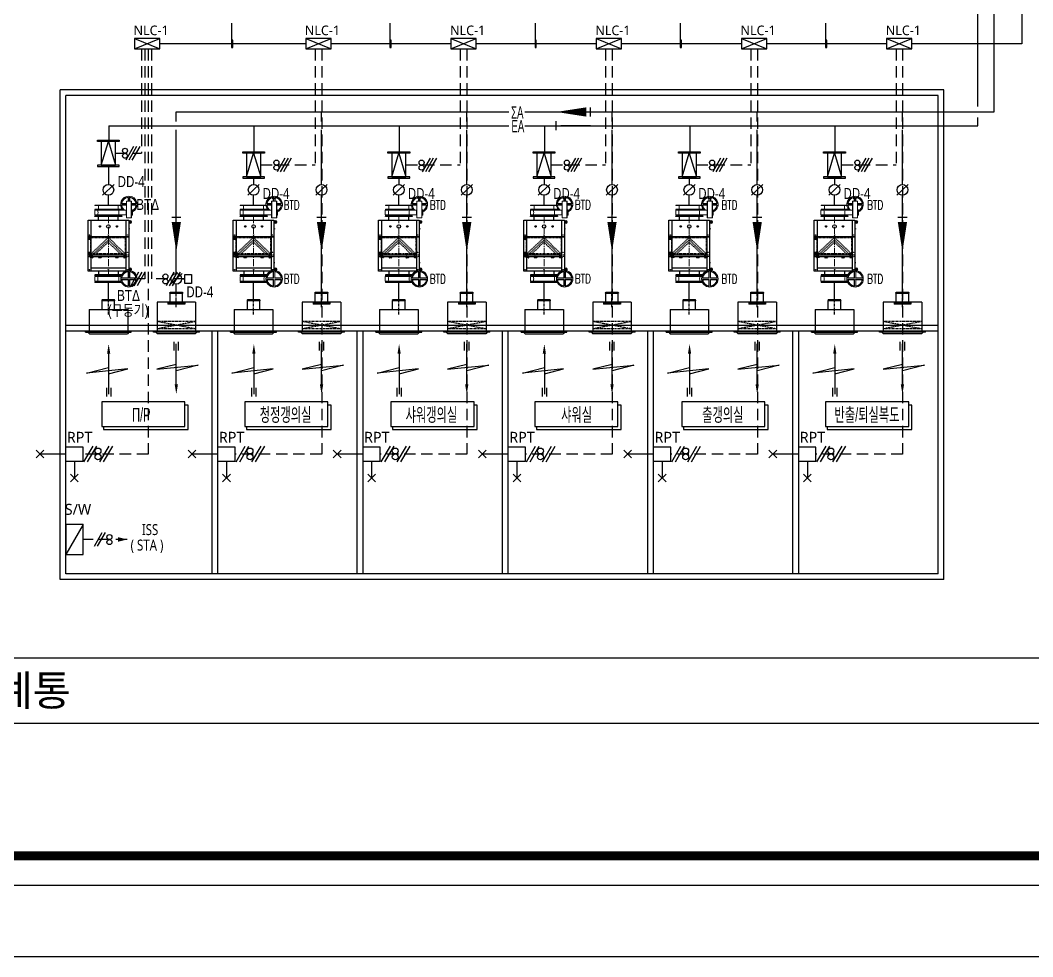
# Model space of a CAD drawing. Header units: millimetres. Extents: x -86 to 11742, y 5229 to 11464.
# Drawn here: x 7943.9 to 8165.4, y 5229.3 to 5434.3 of the extents above; entities that cross this region are included whole.
import ezdxf
from ezdxf.enums import TextEntityAlignment as Align

# ---------------------------------------------------------------- set-up
doc = ezdxf.new("R2010")
doc.units = ezdxf.units.MM
doc.header["$LTSCALE"] = 5
for name, pattern in [('CENTER', [2, 1.25, -0.25, 0.25, -0.25]), ('CENTER2', [28.575, 19.05, -3.175, 3.175, -3.175]), ('CENTERX2', [4, 2.5, -0.5, 0.5, -0.5]), ('DASHED', [0.75, 0.5, -0.25]), ('HIDDEN', [0.375, 0.25, -0.125]), ('HIDDEN2', [4.7625, 3.175, -1.5875])]:
    doc.linetypes.add(name, pattern=pattern)
doc.layers.get('0').update_dxf_attribs({"linetype": 'CONTINUOUS'})
for name, color, linetype, lineweight in [('0.3실선', 2, 'CONTINUOUS', 30), ('점선', 2, 'HIDDEN2', 50), ('중심선', 1, 'CENTER2', 13)]:
    doc.layers.add(name, color=color, linetype=linetype, lineweight=lineweight)
for name, color, linetype in [('AUTO', 7, 'CONTINUOUS'), ('EQ', 15, 'CONTINUOUS'), ('FORM', 7, 'CONTINUOUS'), ('NARA', 8, 'CONTINUOUS'), ('PANEL', 4, 'CONTINUOUS')]:
    doc.layers.add(name, color=color, linetype=linetype)
doc.styles.add('GHS', font='ROMANS.shx', dxfattribs={"bigfont": 'GHS.shx'})
doc.styles.add('QQ', font='MALGUN.TTF.TTF')
doc.styles.get("Standard").update_dxf_attribs({"font": 'SYMBOL'})

# ---------------------------------------------------------------- blocks, each defined once
blk = doc.blocks.new('form')
at = {"layer": 'AUTO'}
blk.add_line((816.92, -15.6), (-24.08, -15.6), dxfattribs=at)
at = {"layer": 'FORM', "color": 3}
blk.add_lwpolyline([(0, 562.79), (792.83, 562.79), (792.83, 0), (0, 0)], close=True, dxfattribs=at)
at = {"layer": 'FORM', "color": 2, "const_width": 1.94}
blk.add_lwpolyline([(12.48, 6.47), (12.48, 555.28), (781.78, 555.28), (781.78, 6.47)], close=True, dxfattribs=at)
blk = doc.blocks.new('ECB')
at = {"color": 2}
for p, q in [((-82, 424), (-82, 430)), ((84, 430), (-82, 430)), ((-82, 298), (-82, 417)), ((84, 424), (84, 430)), ((84, 298), (84, 417))]:
    blk.add_line(p, q, dxfattribs=at)
at = {"color": 1}
for p, q in [((84, 424), (-82, 424)), ((84, 417), (-82, 417))]:
    blk.add_line(p, q, dxfattribs=at)
at = {"color": 1, "linetype": 'CENTER'}
blk.add_line((1, 232), (1, 448), dxfattribs=at)
at = {"color": 2, "lineweight": 0}
blk.add_line((-95, 298), (97, 298), dxfattribs=at)
at = {"color": 2, "linetype": 'CENTERX2', "lineweight": 0}
for p, q in [((-89, 292), (-89, 304)), ((90, 292), (90, 304))]:
    blk.add_line(p, q, dxfattribs=at)
at = {"color": 2}
for centre, start, end in [((-82, 420), 90, 270), ((84, 420), 270, 90)]:
    blk.add_arc(centre, 3.32, start, end, dxfattribs=at)
at = {"layer": 'EQ', "color": 2, "linetype": 'Continuous'}
for p, q in [((-255, 298), (257, 298)), ((-255, 298), (-255, 10)), ((257, 298), (257, 10)), ((-305, 10), (305, 10)), ((-305, 0), (-305, 10)), ((-305, 0), (305, 0)), ((-287, -5), (-287, 15)), ((-272, 0), (-251, -24)), ((274, 0), (253, -24)), ((289, -5), (289, 15)), ((305, 0), (305, 10)), ((-251, -24), (253, -24))]:
    blk.add_line(p, q, dxfattribs=at)
blk = doc.blocks.new('BFV2')
at = {"color": 1, "linetype": 'Continuous', "lineweight": 15}
for p, q in [((-325, 374), (-325, 379)), ((-325, 379), (-262, 379)), ((-262, 374), (-325, 374)), ((34, 406), (-262, 406)), ((-262, 406), (-262, 322)), ((-259, 409), (31, 409)), ((-216, 483), (-221, 483)), ((-221, 409), (-221, 483)), ((-216, 483), (-216, 409)), ((-196, 483), (-191, 483)), ((-196, 409), (-196, 483)), ((-191, 483), (-191, 409)), ((-107, 425), (-17, 425)), ((-107, 425), (-107, 412)), ((-107, 412), (-17, 412)), ((-17, 425), (-17, 412)), ((34, 406), (34, 322)), ((-325, 354), (-325, 349)), ((-325, 354), (-262, 354)), ((-262, 349), (-325, 349)), ((-262, 322), (34, 322)), ((31, 319), (-259, 319)), ((-221, 245), (-221, 319)), ((-216, 245), (-221, 245)), ((-216, 319), (-216, 245)), ((-196, 245), (-196, 319)), ((-196, 245), (-191, 245)), ((-191, 319), (-191, 245)), ((-102, 316), (-102, 188)), ((-22, 316), (-102, 316)), ((-102, 188), (-102, -188)), ((-22, 188), (-22, 316)), ((-22, 188), (-22, -188)), ((-102, -188), (-102, -240)), ((-102, -240), (-22, -240)), ((-22, -240), (-22, -188))]:
    blk.add_line(p, q, dxfattribs=at)
at = {"color": 2, "linetype": 'Continuous', "lineweight": 15}
for p, q in [((-184, 238), (-194, 238)), ((-194, 238), (-194, -238)), ((-184, 238), (-184, -238)), ((-114, 238), (-124, 238)), ((-124, 238), (-124, -238)), ((-114, 238), (-114, -238)), ((0, 238), (-10, 238)), ((-10, 0), (-10, 238)), ((0, 0), (0, 238)), ((-124, 176), (-184, 176)), ((-102, 175), (-114, 175)), ((-10, 175), (-22, 175)), ((-10, -238), (-10, 0)), ((0, -238), (0, 0)), ((-184, -176), (-124, -176)), ((-114, -175), (-102, -175)), ((-22, -175), (-10, -175)), ((-194, -238), (-184, -238)), ((-124, -238), (-114, -238)), ((-10, -238), (0, -238))]:
    blk.add_line(p, q, dxfattribs=at)
at = {"color": 1, "linetype": 'Continuous', "lineweight": 15, "flags": 128}
for points in [[(-335, 386), (-334, 385), (-333, 385), (-332, 385), (-332, 385), (-331, 385), (-331, 385), (-330, 385), (-330, 385)], [(-228, 493), (-227, 492), (-227, 491), (-227, 490), (-227, 490), (-227, 489), (-227, 489), (-227, 488), (-227, 488)], [(-184, 493), (-185, 492), (-185, 491), (-185, 490), (-185, 490), (-185, 489), (-185, 489), (-185, 488), (-185, 488)], [(-335, 342), (-334, 343), (-333, 343), (-332, 343), (-332, 343), (-331, 343), (-331, 343), (-330, 343), (-330, 343)], [(-228, 235), (-227, 236), (-227, 237), (-227, 238), (-227, 238), (-227, 239), (-227, 239), (-227, 240), (-227, 240)], [(-184, 235), (-185, 236), (-185, 237), (-185, 238), (-185, 238), (-185, 239), (-185, 239), (-185, 240), (-185, 240)]]:
    blk.add_lwpolyline(points, dxfattribs=at)
at = {"color": 1, "linetype": 'Continuous', "lineweight": 15}
for centre, radius, start, end in [((-206, 364), 146, 24.6963, 180), ((-206, 364), 146, 180, 315.4247), ((-206, 364), 131, 99.514, 170.486), ((-325, 384), 10, 170.486, 270), ((-206, 364), 126, 99.514, 170.486), ((-325, 384), 5, 170.486, 270), ((-259, 406), 3, 90, 180), ((-226, 483), 10, 0, 99.514), ((-226, 483), 5, 0, 99.514), ((-186, 483), 10, 80.486, 180), ((-186, 483), 5, 80.486, 180), ((-206, 364), 126, 28.9553, 80.486), ((-206, 364), 131, 27.7522, 80.486), ((-110, 412), 3, 270, 0), ((-14, 412), 3, 180, 270), ((31, 406), 3, 0, 90), ((-325, 344), 10, 90, 189.514), ((-206, 364), 131, 189.514, 260.486), ((-325, 344), 5, 90, 189.514), ((-206, 364), 126, 189.514, 260.486), ((-259, 322), 3, 180, 270), ((-226, 245), 10, 260.486, 0), ((-226, 245), 5, 260.486, 0), ((-186, 245), 10, 180, 279.514), ((-186, 245), 5, 180, 279.514), ((-206, 364), 126, 279.514, 325.6287), ((-206, 364), 131, 279.514, 322.5508), ((-105, 316), 3, 0, 90), ((-62, 372), 189, 257.7853, 282.2147), ((-19, 316), 3, 90, 180), ((31, 322), 3, 270, 0), ((-62, -372), 189, 77.7861, 102.2139)]:
    blk.add_arc(centre, radius, start, end, dxfattribs=at)
blk = doc.blocks.new('BL4-SFU')
h = blk.add_hatch()
h.set_pattern_fill('ANSI31', color=4, angle=90, style=0)
h.set_pattern_definition([(135, (4311.3223, 8516.6718), (-1.68379844, -1.68379844), [])])
h.paths.add_polyline_path([(-495, -110), (-495, -113), (-482, -113), (-482, -110)])
h = blk.add_hatch()
h.set_pattern_fill('ANSI31', color=4, angle=90, style=0)
h.set_pattern_definition([(45, (-4843.8224, 8516.6718), (1.68379844, -1.68379844), [])])
h.paths.add_polyline_path([(-51, -110), (-51, -113), (-38, -113), (-38, -110)])
at = {"color": 1, "linetype": 'Continuous', "lineweight": 15}
for p, q in [((-640, 456), (-639, 456)), ((-640, 424), (-639, 424)), ((-639, 456), (-638, 456)), ((-639, 424), (-638, 424)), ((-638, 456), (-637, 456)), ((-638, 456), (-638, 456)), ((-638, 424), (-637, 424)), ((-638, 424), (-638, 424)), ((-637, 456), (-636, 456)), ((-637, 456), (-637, 456)), ((-637, 425), (-636, 425)), ((-637, 424), (-637, 425)), ((-636, 456), (-636, 456)), ((-636, 456), (-636, 456)), ((-636, 425), (-636, 425)), ((-636, 425), (-636, 425)), ((-633, 452), (-558, 452)), ((-633, 448), (-633, 452)), ((-554, 448), (-633, 448)), ((-633, 433), (-554, 433)), ((-633, 433), (-633, 429)), ((-558, 429), (-633, 429)), ((-559, 537), (-559, 536)), ((-559, 536), (-559, 535)), ((-559, 536), (-559, 536)), ((-559, 535), (-559, 534)), ((-559, 535), (-559, 535)), ((-559, 534), (-559, 533)), ((-559, 534), (-559, 534)), ((-559, 534), (-559, 534)), ((-554, 530), (-554, 455)), ((-551, 530), (-554, 530)), ((-554, 351), (-554, 425)), ((-551, 452), (-551, 530)), ((-551, 429), (-551, 351)), ((-536, 530), (-536, 452)), ((-536, 530), (-532, 530)), ((-536, 351), (-536, 429)), ((-532, 455), (-532, 530)), ((-453, 448), (-532, 448)), ((-532, 433), (-453, 433)), ((-532, 425), (-532, 351)), ((-528, 452), (-453, 452)), ((-453, 429), (-528, 429)), ((-527, 537), (-527, 536)), ((-527, 536), (-527, 535)), ((-527, 536), (-527, 536)), ((-527, 535), (-527, 534)), ((-527, 535), (-527, 535)), ((-527, 534), (-527, 533)), ((-527, 534), (-527, 534)), ((-527, 534), (-527, 534)), ((-453, 448), (-453, 452)), ((-453, 433), (-453, 429)), ((-450, 456), (-450, 456)), ((-450, 456), (-450, 456)), ((-449, 456), (-450, 456)), ((-450, 425), (-450, 425)), ((-450, 425), (-450, 425)), ((-449, 425), (-450, 425)), ((-449, 456), (-449, 456)), ((-448, 456), (-449, 456)), ((-449, 424), (-449, 425)), ((-448, 424), (-449, 424)), ((-448, 456), (-448, 456)), ((-447, 456), (-448, 456)), ((-448, 424), (-448, 424)), ((-447, 424), (-448, 424)), ((-446, 456), (-447, 456)), ((-446, 424), (-447, 424)), ((-411, 470), (-438, 470)), ((-438, 410), (-411, 410)), ((-411, 470), (-129, 470)), ((-411, 410), (-129, 410)), ((-90, 470), (-129, 470)), ((-129, 410), (-90, 410)), ((-90, 410), (-90, 470)), ((-559, 347), (-559, 347)), ((-559, 347), (-559, 347)), ((-559, 346), (-559, 347)), ((-559, 346), (-559, 346)), ((-559, 345), (-559, 346)), ((-559, 345), (-559, 345)), ((-559, 344), (-559, 345)), ((-559, 343), (-559, 344)), ((-551, 351), (-554, 351)), ((-536, 351), (-532, 351)), ((-527, 347), (-527, 347)), ((-527, 347), (-527, 347)), ((-527, 346), (-527, 347)), ((-527, 346), (-527, 346)), ((-527, 345), (-527, 346)), ((-527, 345), (-527, 345)), ((-527, 344), (-527, 345)), ((-527, 343), (-527, 344))]:
    blk.add_line(p, q, dxfattribs=at)
at = {"color": 2, "linetype": 'Continuous', "lineweight": 15}
for p, q in [((-270, 487), (-448, 487)), ((-448, 487), (-448, 479)), ((-270, 479), (-448, 479)), ((-401, 479), (-401, 470)), ((-401, 410), (-401, 401)), ((-92, 487), (-270, 487)), ((-92, 479), (-270, 479)), ((-139, 470), (-139, 479)), ((-139, 401), (-139, 410)), ((-92, 479), (-92, 487)), ((-448, 401), (-92, 401)), ((-448, 401), (-448, 394)), ((-448, 394), (-92, 394)), ((-92, 394), (-92, 401))]:
    blk.add_line(p, q, dxfattribs=at)
for p, q in [((-548, 319), (-548, 311)), ((-540, 319), (-540, 311)), ((-548, 230), (-540, 230)), ((-548, 220), (-540, 220)), ((-11, 88), (-23, 88)), ((-548, -220), (-540, -220)), ((-548, -230), (-540, -230)), ((-548, -319), (-548, -311)), ((-540, -319), (-540, -311))]:
    blk.add_line(p, q)
at = {"color": 1, "linetype": 'HIDDEN'}
for p, q in [((-495, -107), (-495, 107)), ((-493, 110), (-40, 110)), ((-493, 107), (-270, -110)), ((-463, 110), (-270, -78)), ((-431, 110), (-269, -47)), ((-270, -78), (-70, 110)), ((-270, -110), (-40, 107)), ((-269, -47), (-103, 110)), ((-38, 107), (-38, -107)), ((-40, -110), (-493, -110))]:
    blk.add_line(p, q, dxfattribs=at)
at = {"color": 5}
for p, q in [((-27, 83), (-27, 85)), ((-539, -124), (-539, -115)), ((-484, -124), (-538, -124)), ((-537, -124), (-537, -115)), ((-536, -113), (-484, -113)), ((-536, -114), (-484, -114)), ((-483, -115), (-483, -124)), ((-482, -115), (-482, -124)), ((-51, -115), (-51, -124)), ((-50, -115), (-50, -124)), ((-4, -113), (-49, -113)), ((-4, -114), (-49, -114)), ((-49, -124), (-4, -124)), ((-38, -104), (-38, -86)), ((-36, -104), (-36, -86)), ((-35, -83), (-2, -83)), ((-35, -85), (-2, -85)), ((-2, -104), (-35, -104)), ((-2, -106), (-35, -106)), ((-34, -106), (-2, -106)), ((-3, -124), (-3, -115)), ((-2, -124), (-2, -115))]:
    blk.add_line(p, q, dxfattribs=at)
at = {"color": 4}
for p, q in [((-495, -110), (-482, -110)), ((-495, -110), (-495, -110)), ((-495, -113), (-495, -110)), ((-482, -113), (-495, -113)), ((-495, -113), (-495, -113)), ((-482, -110), (-482, -113)), ((-482, -110), (-482, -110)), ((-482, -113), (-482, -113)), ((-51, -110), (-51, -113)), ((-51, -110), (-51, -110)), ((-38, -110), (-51, -110)), ((-51, -113), (-38, -113)), ((-51, -113), (-51, -113)), ((-38, -110), (-38, -110)), ((-38, -113), (-38, -110)), ((-38, -113), (-38, -113))]:
    blk.add_line(p, q, dxfattribs=at)
at = {"color": 1, "linetype": 'Continuous', "lineweight": 15}
for centre, major_axis, start_param, end_param in [((-543, 440), (-77.4, 77.4), -0.785398, 5.497787), ((-543, 440), (69.5, 69.5), 0.951449, 2.190143), ((-633, 455), (5.3, 5.3), 2.190143, 3.926991), ((-633, 425), (-5.3, 5.3), -0.785398, 0.951449), ((-543, 440), (69.5, 69.5), 2.522246, 3.76094), ((-543, 440), (66.8, 66.8), 0.951449, 2.190143), ((-633, 455), (2.65, 2.65), 2.190143, 3.926991), ((-633, 425), (-2.65, 2.65), -0.785398, 0.951449), ((-543, 440), (66.8, 66.8), 2.522246, 3.76094), ((-558, 530), (-5.3, 5.3), 3.926991, 5.663838), ((-558, 530), (-2.65, 2.65), 3.926991, 5.663838), ((-558, 455), (-2.65, 2.65), 2.356194, 3.926991), ((-558, 425), (-2.65, 2.65), 3.926991, 5.497787), ((-554, 452), (-2.65, 2.65), 2.356194, 3.926991), ((-554, 429), (2.65, 2.65), 5.497787, 7.068584), ((-528, 530), (-5.3, 5.3), -0.951449, 0.785398), ((-532, 452), (-2.65, 2.65), 0.785398, 2.356195), ((-532, 429), (2.65, 2.65), 0.785398, 2.356195), ((-528, 530), (-2.65, 2.65), -0.951449, 0.785398), ((-528, 455), (-2.65, 2.65), 0.785398, 2.356195), ((-528, 425), (2.65, 2.65), 0.785398, 2.356195), ((-543, 440), (-69.5, 69.5), 4.093042, 5.331736), ((-543, 440), (66.8, 66.8), 5.663838, 6.902532), ((-543, 440), (-66.8, 66.8), 2.522246, 3.76094), ((-543, 440), (69.5, 69.5), 4.093042, 5.331736), ((-453, 455), (2.65, 2.65), 3.926991, 5.663838), ((-453, 455), (5.3, 5.3), 3.926991, 5.663838), ((-453, 425), (-5.3, 5.3), 3.76094, 5.497787), ((-453, 425), (-2.65, 2.65), 3.76094, 5.497787), ((-549, 440), (100, 100), 5.2846, 5.710974), ((9, 440), (100, 100), 2.143023, 2.569366), ((-558, 351), (2.65, 2.65), 3.76094, 5.497787), ((-558, 351), (5.3, 5.3), 3.76094, 5.497787), ((-528, 351), (5.3, 5.3), 2.356194, 4.093042), ((-528, 351), (2.65, 2.65), 2.356194, 4.093042)]:
    blk.add_ellipse(centre, major_axis=major_axis, ratio=1, start_param=start_param, end_param=end_param, dxfattribs=at)
for centre, major_axis, start_param, end_param in [((-562, 315), (-10.6, 10.6), 4.179671, 9.957496), ((-562, 315), (-8.49, 8.49), -0.785398, 5.497787), ((-521, 319), (-2.12, 2.12), -0.785398, 5.497787), ((-270, 319), (-2.12, 2.12), -0.785398, 5.497787), ((-19, 319), (-2.12, 2.12), -0.785398, 5.497787), ((-521, 88), (-2.12, 2.12), -0.785398, 5.497787), ((-19, 88), (-2.12, 2.12), -0.785398, 5.497787), ((-521, -143), (-2.12, 2.12), -0.785398, 5.497787), ((-383, -255), (6.63, 6.63), 0.785398, 7.068583), ((-383, -255), (-6.1, 6.1), -0.785398, 5.497787), ((-270, -143), (-2.12, 2.12), -0.785398, 5.497787), ((-158, -255), (6.63, 6.63), 0.785398, 7.068583), ((-158, -255), (-6.1, 6.1), -0.785398, 5.497787), ((-19, -143), (2.12, 2.12), 0.785398, 7.068583), ((-562, -315), (-10.6, 10.6), 4.179671, 9.957496), ((-562, -315), (-8.49, 8.49), -0.785398, 5.497787)]:
    blk.add_ellipse(centre, major_axis=major_axis, ratio=1, start_param=start_param, end_param=end_param)
at = {"color": 1, "linetype": 'HIDDEN'}
for centre, major_axis, start_param, end_param in [((-493, 107), (-1.59, 1.59), -0.785398, 0.785398), ((-40, 107), (-1.59, 1.59), 3.926991, 5.497787), ((-493, -107), (1.59, 1.59), 2.356194, 3.926991), ((-40, -107), (1.59, 1.59), 3.926991, 5.497787)]:
    blk.add_ellipse(centre, major_axis=major_axis, ratio=1, start_param=start_param, end_param=end_param, dxfattribs=at)
at = {"color": 5}
for centre, major_axis, start_param, end_param in [((-536, -115), (-1.59, 1.59), -0.785398, 0.785398), ((-536, -115), (0.53, 0.53), 0.785398, 2.356194), ((-484, -115), (1.59, 1.59), 5.497787, 7.068583), ((-484, -115), (0.53, 0.53), 5.497787, 7.068583), ((-49, -115), (-1.59, 1.59), -0.785398, 0.785398), ((-49, -115), (0.53, 0.53), 0.785398, 2.356194), ((-35, -86), (-1.59, 1.59), -0.785398, 0.785398), ((-35, -104), (-1.59, 1.59), 0.785398, 2.356194), ((-35, -86), (-0.53, 0.53), -0.785398, 0.785398), ((-35, -104), (0.53, 0.53), 2.356194, 3.926991), ((-4, -115), (1.59, 1.59), 5.497787, 7.068583), ((-4, -115), (0.53, 0.53), 5.497787, 7.068583)]:
    blk.add_ellipse(centre, major_axis=major_axis, ratio=1, start_param=start_param, end_param=end_param, dxfattribs=at)
at = {"layer": '0.3실선'}
for p, q in [((-540, 319), (-548, 319)), ((-540, 311), (-548, 311)), ((-540, -338), (-540, 338)), ((-540, 338), (0, 338)), ((-503, -338), (-503, 338)), ((-503, 300), (-38, 300)), ((-448, 386), (-448, 394)), ((-448, 394), (-92, 394)), ((-448, 386), (-92, 386)), ((-121, 394), (-419, 394)), ((-121, 386), (-419, 386)), ((-401, 338), (-401, 386)), ((-139, 338), (-139, 386)), ((-92, 386), (-92, 394)), ((-38, -338), (-38, 338)), ((0, 338), (0, -338)), ((0, 338), (0, -338)), ((-548, 230), (-548, 220)), ((-509, 149), (-509, 155)), ((-508, 148), (-509, 149)), ((-475, 148), (-508, 148)), ((-507, 158), (-506, 158)), ((-479, 159), (-503, 159)), ((-2, 143), (-503, 143)), ((-500, 143), (-500, 148)), ((-499, 143), (-500, 143)), ((-484, 143), (-499, 143)), ((-484, 143), (-483, 143)), ((-483, 143), (-483, 148)), ((-476, 158), (-476, 158)), ((-475, 148), (-474, 149)), ((-475, 148), (-474, 149)), ((-474, 149), (-474, 155)), ((-400, 149), (-400, 155)), ((-399, 148), (-400, 149)), ((-366, 148), (-399, 148)), ((-398, 158), (-397, 158)), ((-370, 159), (-395, 159)), ((-391, 143), (-391, 148)), ((-390, 143), (-391, 143)), ((-375, 143), (-390, 143)), ((-375, 143), (-374, 143)), ((-374, 143), (-374, 148)), ((-367, 158), (-368, 158)), ((-366, 148), (-365, 149)), ((-366, 148), (-365, 149)), ((-365, 149), (-365, 155)), ((-175, 149), (-175, 155)), ((-174, 148), (-175, 149)), ((-141, 148), (-174, 148)), ((-173, 158), (-172, 158)), ((-145, 159), (-170, 159)), ((-166, 143), (-166, 148)), ((-165, 143), (-166, 143)), ((-150, 143), (-165, 143)), ((-150, 143), (-149, 143)), ((-149, 143), (-149, 148)), ((-142, 158), (-143, 158)), ((-141, 148), (-140, 149)), ((-141, 148), (-140, 149)), ((-140, 149), (-140, 155)), ((-66, 149), (-66, 155)), ((-65, 148), (-66, 149)), ((-65, 148), (-66, 149)), ((-65, 148), (-32, 148)), ((-64, 158), (-64, 158)), ((-61, 159), (-37, 159)), ((-57, 143), (-57, 148)), ((-56, 143), (-57, 143)), ((-56, 143), (-41, 143)), ((-41, 143), (-41, 148)), ((-41, 143), (-41, 143)), ((-33, 158), (-34, 158)), ((-32, 149), (-32, 155)), ((-32, 148), (-32, 149)), ((-2, 120), (-503, 120)), ((-548, -230), (-548, -220)), ((-540, -311), (-548, -311)), ((-540, -319), (-548, -319)), ((0, -338), (-540, -338)), ((-448, -386), (-92, -386)), ((-448, -394), (-448, -386)), ((-92, -394), (-448, -394)), ((-401, -338), (-401, -386)), ((-139, -338), (-139, -386)), ((-92, -386), (-92, -394))]:
    blk.add_line(p, q, dxfattribs=at)
at = {"layer": '0.3실선', "color": 5}
for p, q in [((-38, 86), (-38, 104)), ((-36, 86), (-36, 104)), ((-35, 106), (-4, 106)), ((-35, 104), (-4, 104)), ((-27, 85), (-35, 85)), ((-27, 83), (-35, 83)), ((-27, 83), (-27, 85)), ((-4, 106), (-19, 106)), ((-4, 104), (-19, 104)), ((-3, 83), (-3, 104)), ((-3, 83), (-2, 83)), ((-2, 83), (-2, 104)), ((-2, -124), (-539, -124)), ((-482, -113), (-50, -113))]:
    blk.add_line(p, q, dxfattribs=at)
at = {"layer": '0.3실선'}
for centre, major_axis, start_param, end_param in [((-506, 155), (2.12, 2.12), 1.165905, 2.356194), ((-503, 152), (-5.3, 5.3), -0.785398, -0.404892), ((-479, 152), (5.3, 5.3), 0.404892, 0.785398), ((-477, 155), (2.12, 2.12), 5.497787, 6.688077), ((-397, 155), (2.12, 2.12), 1.165905, 2.356194), ((-395, 152), (-5.3, 5.3), -0.785398, -0.404892), ((-370, 152), (-5.3, 5.3), -1.165905, -0.785398), ((-368, 155), (-2.12, 2.12), 3.926991, 5.117281), ((-172, 155), (2.12, 2.12), 1.165905, 2.356194), ((-170, 152), (5.3, 5.3), 0.785398, 1.165905), ((-145, 152), (-5.3, 5.3), -1.165905, -0.785398), ((-143, 155), (-2.12, 2.12), 3.926991, 5.117281), ((-63, 155), (2.12, 2.12), 1.165905, 2.356194), ((-61, 152), (5.3, 5.3), 0.785398, 1.165905), ((-37, 152), (-5.3, 5.3), -1.165905, -0.785398), ((-35, 155), (-2.12, 2.12), 3.926991, 5.117281), ((-270, -255), (-15.9, 15.9), -0.785398, 5.497787)]:
    blk.add_ellipse(centre, major_axis=major_axis, ratio=1, start_param=start_param, end_param=end_param, dxfattribs=at)
at = {"layer": '0.3실선', "color": 5}
for centre, major_axis, start_param, end_param in [((-35, 104), (1.59, 1.59), 0.785398, 2.356194), ((-35, 86), (-1.59, 1.59), 0.785398, 2.356194), ((-35, 104), (-0.53, 0.53), -0.785398, 0.785398), ((-35, 86), (-0.53, 0.53), 0.785398, 2.356194), ((-4, 104), (1.59, 1.59), 5.497787, 7.068583), ((-4, 104), (-0.53, 0.53), 3.926991, 5.497787)]:
    blk.add_ellipse(centre, major_axis=major_axis, ratio=1, start_param=start_param, end_param=end_param, dxfattribs=at)
at = {"layer": '점선', "color": 0, "lineweight": 20}
for p, q in [((-539, 143), (-476, 143)), ((-539, 141), (-476, 141)), ((-476, 140), (-476, 122)), ((-474, 140), (-474, 122)), ((-59, 122), (-59, 140)), ((-57, 122), (-57, 140)), ((-56, 143), (-2, 143)), ((-56, 141), (-2, 141)), ((-476, 122), (-539, 122)), ((-476, 120), (-539, 120)), ((-2, 122), (-56, 122)), ((-2, 120), (-56, 120))]:
    blk.add_line(p, q, dxfattribs=at)
for centre, major_axis, start_param, end_param in [((-476, 140), (-1.59, 1.59), 3.926991, 5.497787), ((-476, 140), (-0.53, 0.53), 3.926991, 5.497787), ((-56, 140), (1.59, 1.59), 0.785398, 2.356194), ((-56, 140), (0.53, 0.53), 0.785398, 2.356194), ((-476, 122), (0.53, 0.53), 3.926991, 5.497787), ((-476, 122), (-1.59, 1.59), 2.356194, 3.926991), ((-56, 122), (1.59, 1.59), 2.356194, 3.926991), ((-56, 122), (-0.53, 0.53), 0.785398, 2.356194)]:
    blk.add_ellipse(centre, major_axis=major_axis, ratio=1, start_param=start_param, end_param=end_param, dxfattribs=at)
at = {"layer": '중심선'}
for p, q in [((-521, 319), (-518, 319)), ((-273, 319), (-267, 319)), ((-270, -394), (-270, 394)), ((-19, 319), (-19, 316)), ((-521, 88), (-521, 91)), ((-19, 91), (-19, 85)), ((-521, -143), (-521, -140)), ((-518, -143), (-521, -143)), ((-383, -267), (-383, -243)), ((-267, -143), (-273, -143)), ((-158, -267), (-158, -243)), ((-19, -143), (-22, -143)), ((-19, -140), (-19, -143))]:
    blk.add_line(p, q, dxfattribs=at)
at = {"layer": '0.3실선', "xscale": 0.7500001874250302, "yscale": 0.7500001874250302, "zscale": 0.7500001874250302, "rotation": 90}
blk.add_blockref('BFV2', (-270, -394), dxfattribs=at)
blk = doc.blocks.new('ARW')
at = {"color": 1}
for p, q in [((-41, 663), (-41, 833)), ((44, 663), (44, 833)), ((0, 0), (0, 790)), ((0, 391), (-377, 298)), ((-377, 298), (429, 379)), ((429, 379), (0, 266))]:
    blk.add_line(p, q, dxfattribs=at)
blk.add_solid([(32, 2), (-32, 2), (0, -190)], dxfattribs=at)
blk = doc.blocks.new('ea-hb')
at = {"color": 1, "linetype": 'CENTER'}
blk.add_line((1, 286), (1, 478), dxfattribs=at)
at = {"color": 2}
for p, q in [((-73, 457), (-73, 463)), ((75, 463), (-73, 463)), ((-73, 345), (-73, 451)), ((75, 457), (75, 463)), ((75, 345), (75, 451))]:
    blk.add_line(p, q, dxfattribs=at)
at = {"color": 1}
for p, q in [((75, 457), (-73, 457)), ((75, 451), (-73, 451))]:
    blk.add_line(p, q, dxfattribs=at)
at = {"color": 2, "lineweight": 0}
for p, q in [((-98, 320), (100, 320)), ((-85, 345), (86, 345))]:
    blk.add_line(p, q, dxfattribs=at)
at = {"color": 2, "linetype": 'CENTERX2', "lineweight": 0}
for p, q in [((-79, 339), (-79, 350)), ((80, 339), (80, 350))]:
    blk.add_line(p, q, dxfattribs=at)
at = {"color": 2}
for centre, start, end in [((-73, 454), 90, 270), ((75, 454), 270, 90)]:
    blk.add_arc(centre, 2.95, start, end, dxfattribs=at)
at = {"layer": 'EQ', "color": 2, "linetype": 'Continuous'}
for p, q in [((-227, 345), (228, 345)), ((-227, 345), (-227, 0)), ((-98, 345), (-98, 320)), ((100, 345), (100, 320)), ((228, 345), (228, 0)), ((-271, 0), (271, 0)), ((-271, -9), (-271, 0)), ((-255, -13), (-255, 4)), ((256, -13), (256, 4)), ((271, -9), (271, 0)), ((-271, -9), (271, -9)), ((-242, -9), (-223, -30)), ((-223, -30), (225, -30)), ((244, -9), (225, -30))]:
    blk.add_line(p, q, dxfattribs=at)
at = {"layer": 'EQ', "color": 5, "linetype": 'HIDDEN'}
for p, q in [((-227, 115), (228, 115)), ((-227, 28), (228, 115)), ((-227, 115), (228, 28)), ((-227, 28), (228, 28))]:
    blk.add_line(p, q, dxfattribs=at)
at = {"layer": 'PANEL', "color": 5}
for p, q in [((-98, 345), (100, 320)), ((-98, 320), (100, 345)), ((100, 332), (-98, 332))]:
    blk.add_line(p, q, dxfattribs=at)

msp = doc.modelspace()

# ---------------------------------------------------------------- linework, layer by layer
at = {"layer": 'AUTO', "color": 2}
for p, q in [((8163.03, 5581.43), (8163.03, 5429.11)), ((7990.15, 5433.64), (7990.15, 5428.32)), ((8024.76, 5433.64), (8024.76, 5428.32)), ((8056.53, 5433.64), (8056.53, 5428.32)), ((8088.29, 5433.64), (8088.29, 5428.32)), ((8120.05, 5433.64), (8120.05, 5428.32)), ((8006.37, 5429.11), (7974.45, 5429.11)), ((7990.41, 5429.89), (7990.15, 5429.89)), ((7990.15, 5428.32), (7990.41, 5428.32)), ((7990.41, 5428.32), (7990.41, 5429.89)), ((8038.13, 5429.11), (8011.91, 5429.11)), ((8025.02, 5429.89), (8024.76, 5429.89)), ((8024.76, 5428.32), (8025.02, 5428.32)), ((8025.02, 5428.32), (8025.02, 5429.89)), ((8069.9, 5429.11), (8043.68, 5429.11)), ((8056.79, 5429.89), (8056.53, 5429.89)), ((8056.53, 5428.32), (8056.79, 5428.32)), ((8056.79, 5428.32), (8056.79, 5429.89)), ((8101.66, 5429.11), (8075.44, 5429.11)), ((8088.55, 5429.89), (8088.29, 5429.89)), ((8088.29, 5428.32), (8088.55, 5428.32)), ((8088.55, 5428.32), (8088.55, 5429.89)), ((8133.43, 5429.11), (8107.21, 5429.11)), ((8120.32, 5429.89), (8120.05, 5429.89)), ((8120.05, 5428.32), (8120.32, 5428.32)), ((8120.32, 5428.32), (8120.32, 5429.89)), ((8163.03, 5429.11), (8138.97, 5429.11)), ((7957.66, 5323.94), (7953.9, 5317.34)), ((7604.99, 5294.71), (8231.99, 5294.71)), ((7604.99, 5280.46), (8231.99, 5280.46))]:
    msp.add_line(p, q, dxfattribs=at)
at = {"layer": 'AUTO'}
for p, q in [((7968.9, 5430.25), (7974.45, 5427.97)), ((7968.9, 5427.97), (7974.45, 5430.25)), ((7968.9, 5430.25), (7974.45, 5427.97)), ((7968.9, 5427.97), (7974.45, 5430.25)), ((8006.37, 5430.25), (8011.91, 5427.97)), ((8006.37, 5427.97), (8011.91, 5430.25)), ((8006.37, 5430.25), (8011.91, 5427.97)), ((8006.37, 5427.97), (8011.91, 5430.25)), ((8038.13, 5430.25), (8043.68, 5427.97)), ((8038.13, 5427.97), (8043.68, 5430.25)), ((8038.13, 5430.25), (8043.68, 5427.97)), ((8038.13, 5427.97), (8043.68, 5430.25)), ((8069.9, 5430.25), (8075.44, 5427.97)), ((8069.9, 5427.97), (8075.44, 5430.25)), ((8069.9, 5430.25), (8075.44, 5427.97)), ((8069.9, 5427.97), (8075.44, 5430.25)), ((8101.66, 5430.25), (8107.21, 5427.97)), ((8101.66, 5427.97), (8107.21, 5430.25)), ((8101.66, 5430.25), (8107.21, 5427.97)), ((8101.66, 5427.97), (8107.21, 5430.25)), ((8133.43, 5430.25), (8138.97, 5427.97)), ((8133.43, 5427.97), (8138.97, 5430.25)), ((8133.43, 5430.25), (8138.97, 5427.97)), ((8133.43, 5427.97), (8138.97, 5430.25)), ((7968.7, 5406.62), (7966.99, 5403.66)), ((7969.39, 5406.62), (7967.67, 5403.66)), ((7970.07, 5406.62), (7968.36, 5403.66)), ((8001.82, 5404.04), (8000.11, 5401.07)), ((8002.51, 5404.04), (8000.79, 5401.07)), ((8003.19, 5404.04), (8001.48, 5401.07)), ((8033.58, 5404.04), (8031.87, 5401.07)), ((8034.27, 5404.04), (8032.56, 5401.07)), ((8034.96, 5404.04), (8033.24, 5401.07)), ((8065.35, 5404.04), (8063.63, 5401.07)), ((8066.03, 5404.04), (8064.32, 5401.07)), ((8066.72, 5404.04), (8065.01, 5401.07)), ((8097.11, 5404.04), (8095.4, 5401.07)), ((8097.8, 5404.04), (8096.09, 5401.07)), ((8098.49, 5404.04), (8096.77, 5401.07)), ((8128.88, 5404.04), (8127.16, 5401.07)), ((8129.56, 5404.04), (8127.85, 5401.07)), ((8130.25, 5404.04), (8128.54, 5401.07)), ((7969.82, 5379.12), (7968.1, 5376.16)), ((7970.5, 5379.12), (7968.79, 5376.16)), ((7971.19, 5379.12), (7969.48, 5376.16)), ((7977.53, 5379.12), (7975.82, 5376.16)), ((7978.22, 5379.12), (7976.5, 5376.16)), ((7978.9, 5379.12), (7977.19, 5376.16)), ((7947.38, 5340.17), (7949.08, 5338.47)), ((7947.38, 5338.47), (7949.08, 5340.17)), ((7957.87, 5337.62), (7959.87, 5341.09)), ((7958.67, 5337.62), (7960.67, 5341.09)), ((7961.36, 5337.62), (7963.36, 5341.09)), ((7962.16, 5337.62), (7964.16, 5341.09)), ((7980.63, 5340.17), (7982.33, 5338.47)), ((7980.63, 5338.47), (7982.33, 5340.17)), ((7991.12, 5337.62), (7993.12, 5341.09)), ((7991.92, 5337.62), (7993.92, 5341.09)), ((7994.61, 5337.62), (7996.61, 5341.09)), ((7995.41, 5337.62), (7997.41, 5341.09)), ((8012.4, 5340.17), (8014.09, 5338.47)), ((8012.4, 5338.47), (8014.09, 5340.17)), ((8022.89, 5337.62), (8024.89, 5341.09)), ((8023.69, 5337.62), (8025.69, 5341.09)), ((8026.38, 5337.62), (8028.38, 5341.09)), ((8027.18, 5337.62), (8029.18, 5341.09)), ((8044.16, 5340.17), (8045.86, 5338.47)), ((8044.16, 5338.47), (8045.86, 5340.17)), ((8054.65, 5337.62), (8056.65, 5341.09)), ((8055.45, 5337.62), (8057.45, 5341.09)), ((8058.14, 5337.62), (8060.14, 5341.09)), ((8058.94, 5337.62), (8060.94, 5341.09)), ((8075.93, 5340.17), (8077.62, 5338.47)), ((8075.93, 5338.47), (8077.62, 5340.17)), ((8086.42, 5337.62), (8088.42, 5341.09)), ((8087.22, 5337.62), (8089.22, 5341.09)), ((8089.91, 5337.62), (8091.91, 5341.09)), ((8090.71, 5337.62), (8092.71, 5341.09)), ((8107.69, 5340.17), (8109.39, 5338.47)), ((8107.69, 5338.47), (8109.39, 5340.17)), ((8118.18, 5337.62), (8120.18, 5341.09)), ((8118.98, 5337.62), (8120.98, 5341.09)), ((8121.67, 5337.62), (8123.67, 5341.09)), ((8122.47, 5337.62), (8124.47, 5341.09)), ((7953.9, 5339.32), (7948.23, 5339.32)), ((7955.78, 5337.78), (7955.78, 5334.08)), ((7987.15, 5339.32), (7981.48, 5339.32)), ((7989.03, 5337.78), (7989.03, 5334.08)), ((8018.91, 5339.32), (8013.25, 5339.32)), ((8020.79, 5337.78), (8020.79, 5334.08)), ((8050.68, 5339.32), (8045.01, 5339.32)), ((8052.56, 5337.78), (8052.56, 5334.08)), ((8082.44, 5339.32), (8076.77, 5339.32)), ((8084.32, 5337.78), (8084.32, 5334.08)), ((8114.21, 5339.32), (8108.54, 5339.32)), ((8116.09, 5337.78), (8116.09, 5334.08)), ((7954.93, 5333.24), (7956.63, 5334.93)), ((7956.63, 5333.24), (7954.93, 5334.93)), ((7988.18, 5333.24), (7989.88, 5334.93)), ((7989.88, 5333.24), (7988.18, 5334.93)), ((8019.95, 5333.24), (8021.64, 5334.93)), ((8021.64, 5333.24), (8019.95, 5334.93)), ((8051.71, 5333.24), (8053.41, 5334.93)), ((8053.41, 5333.24), (8051.71, 5334.93)), ((8083.48, 5333.24), (8085.17, 5334.93)), ((8085.17, 5333.24), (8083.48, 5334.93)), ((8115.24, 5333.24), (8116.93, 5334.93)), ((8116.93, 5333.24), (8115.24, 5334.93)), ((7960.17, 5319.18), (7961.88, 5322.15)), ((7960.85, 5319.18), (7962.57, 5322.15))]:
    msp.add_line(p, q, dxfattribs=at)
at = {"layer": 'AUTO', "color": 4, "linetype": 'DASHED'}
for p, q in [((7970.47, 5427.97), (7970.47, 5405.17)), ((7971.2, 5427.97), (7971.2, 5377.67)), ((7971.92, 5427.97), (7971.92, 5339.32)), ((7972.65, 5427.97), (7972.65, 5377.67)), ((8008.42, 5427.97), (8008.42, 5402.58)), ((8009.87, 5427.97), (8009.87, 5339.32)), ((8040.18, 5427.97), (8040.18, 5402.58)), ((8041.63, 5427.97), (8041.63, 5339.32)), ((8071.95, 5427.97), (8071.95, 5402.58)), ((8073.39, 5427.97), (8073.39, 5339.32)), ((8103.71, 5427.97), (8103.71, 5402.58)), ((8105.16, 5427.97), (8105.16, 5339.32)), ((8135.48, 5427.97), (8135.48, 5402.58)), ((8136.92, 5427.97), (8136.92, 5339.32)), ((7964.82, 5405.17), (7970.47, 5405.17)), ((7996.52, 5402.58), (8008.42, 5402.58)), ((8028.28, 5402.58), (8040.18, 5402.58)), ((8060.05, 5402.58), (8071.95, 5402.58)), ((8091.81, 5402.58), (8103.71, 5402.58)), ((8123.58, 5402.58), (8135.48, 5402.58)), ((7971.2, 5377.67), (7969.5, 5377.67)), ((7979.94, 5377.67), (7972.65, 5377.67)), ((7971.92, 5339.32), (7957.66, 5339.32)), ((8009.87, 5339.32), (7990.91, 5339.32)), ((8041.63, 5339.32), (8022.67, 5339.32)), ((8073.39, 5339.32), (8054.44, 5339.32)), ((8105.16, 5339.32), (8086.2, 5339.32)), ((8136.92, 5339.32), (8117.97, 5339.32)), ((7967.34, 5320.64), (7957.66, 5320.64))]:
    msp.add_line(p, q, dxfattribs=at)
at = {"layer": 'AUTO', "color": 3}
for p, q in [((7957.66, 5340.86), (7953.9, 5340.86)), ((7953.9, 5337.78), (7953.9, 5340.86)), ((7957.66, 5337.78), (7957.66, 5340.86)), ((7990.91, 5340.86), (7987.15, 5340.86)), ((7987.15, 5337.78), (7987.15, 5340.86)), ((7990.91, 5337.78), (7990.91, 5340.86)), ((8022.67, 5340.86), (8018.91, 5340.86)), ((8018.91, 5337.78), (8018.91, 5340.86)), ((8022.67, 5337.78), (8022.67, 5340.86)), ((8054.44, 5340.86), (8050.68, 5340.86)), ((8050.68, 5337.78), (8050.68, 5340.86)), ((8054.44, 5337.78), (8054.44, 5340.86)), ((8086.2, 5340.86), (8082.44, 5340.86)), ((8082.44, 5337.78), (8082.44, 5340.86)), ((8086.2, 5337.78), (8086.2, 5340.86)), ((8117.97, 5340.86), (8114.21, 5340.86)), ((8114.21, 5337.78), (8114.21, 5340.86)), ((8117.97, 5337.78), (8117.97, 5340.86)), ((7953.9, 5337.78), (7957.66, 5337.78)), ((7987.15, 5337.78), (7990.91, 5337.78)), ((8018.91, 5337.78), (8022.67, 5337.78)), ((8050.68, 5337.78), (8054.44, 5337.78)), ((8082.44, 5337.78), (8086.2, 5337.78)), ((8114.21, 5337.78), (8117.97, 5337.78)), ((7957.66, 5323.94), (7953.9, 5323.94)), ((7953.9, 5323.94), (7953.9, 5317.34)), ((7957.66, 5317.34), (7957.66, 5323.94)), ((7953.9, 5317.34), (7957.66, 5317.34))]:
    msp.add_line(p, q, dxfattribs=at)
at = {"layer": 'AUTO'}
for points in [[(7968.9, 5427.97), (7974.45, 5427.97), (7974.45, 5430.25), (7968.9, 5430.25)], [(7968.9, 5427.97), (7974.45, 5427.97), (7974.45, 5430.25), (7968.9, 5430.25)], [(8006.37, 5427.97), (8011.91, 5427.97), (8011.91, 5430.25), (8006.37, 5430.25)], [(8006.37, 5427.97), (8011.91, 5427.97), (8011.91, 5430.25), (8006.37, 5430.25)], [(8038.13, 5427.97), (8043.68, 5427.97), (8043.68, 5430.25), (8038.13, 5430.25)], [(8038.13, 5427.97), (8043.68, 5427.97), (8043.68, 5430.25), (8038.13, 5430.25)], [(8069.9, 5427.97), (8075.44, 5427.97), (8075.44, 5430.25), (8069.9, 5430.25)], [(8069.9, 5427.97), (8075.44, 5427.97), (8075.44, 5430.25), (8069.9, 5430.25)], [(8101.66, 5427.97), (8107.21, 5427.97), (8107.21, 5430.25), (8101.66, 5430.25)], [(8101.66, 5427.97), (8107.21, 5427.97), (8107.21, 5430.25), (8101.66, 5430.25)], [(8133.43, 5427.97), (8138.97, 5427.97), (8138.97, 5430.25), (8133.43, 5430.25)], [(8133.43, 5427.97), (8138.97, 5427.97), (8138.97, 5430.25), (8133.43, 5430.25)]]:
    msp.add_lwpolyline(points, close=True, dxfattribs=at)
msp.add_lwpolyline([(7967.34, 5320.64, 0, 1.03, 0), (7965.29, 5320.64, 1.03, 1.03, 0)], format="xyseb", dxfattribs=at)
for centre, radius in [((7966.84, 5405.69), 0.549), ((7966.84, 5404.59), 0.549), ((7999.96, 5403.1), 0.549), ((8031.72, 5403.1), 0.549), ((8063.49, 5403.1), 0.549), ((8095.25, 5403.1), 0.549), ((8127.02, 5403.1), 0.549), ((7999.96, 5402), 0.549), ((8031.72, 5402), 0.549), ((8063.49, 5402), 0.549), ((8095.25, 5402), 0.549), ((8127.02, 5402), 0.549), ((7975.67, 5378.19), 0.549), ((7975.67, 5377.09), 0.549), ((7960.93, 5339.99), 0.64), ((7994.18, 5339.99), 0.64), ((8025.94, 5339.99), 0.64), ((8057.71, 5339.99), 0.64), ((8089.47, 5339.99), 0.64), ((8121.24, 5339.99), 0.64), ((7960.93, 5338.71), 0.64), ((7994.18, 5338.71), 0.64), ((8025.94, 5338.71), 0.64), ((8057.71, 5338.71), 0.64), ((8089.47, 5338.71), 0.64), ((8121.24, 5338.71), 0.64), ((7963.43, 5321.16), 0.549), ((7963.43, 5320.06), 0.549)]:
    msp.add_circle(centre, radius, dxfattribs=at)
at = {"layer": 'NARA', "color": 8}
for p, q in [((8156.93, 5414.18), (8156.93, 5566.5)), ((8153.39, 5415.38), (8153.39, 5563.5)), ((8145.97, 5419.02), (7952.63, 5419.02)), ((7952.63, 5311.87), (7952.63, 5419.02)), ((8144.7, 5417.75), (7953.9, 5417.75)), ((7953.9, 5313.14), (7953.9, 5417.75)), ((8144.7, 5313.14), (8144.7, 5417.75)), ((8145.97, 5311.87), (8145.97, 5419.02)), ((8068.69, 5413.17), (8068.69, 5415.19)), ((7978.06, 5414.18), (8050.76, 5414.18)), ((7978.06, 5412.08), (7978.06, 5414.18)), ((8009.83, 5412.08), (8009.83, 5414.18)), ((8041.59, 5412.08), (8041.59, 5414.18)), ((8054.32, 5414.18), (8156.93, 5414.18)), ((8073.36, 5412.08), (8073.36, 5414.18)), ((8105.12, 5412.08), (8105.12, 5414.18)), ((8136.88, 5412.08), (8136.88, 5414.18)), ((8153.39, 5411.18), (8153.39, 5412.98)), ((7963.29, 5411.18), (8050.76, 5411.18)), ((7963.29, 5411.18), (7963.29, 5408.03)), ((7978.06, 5378.84), (7978.06, 5410.28)), ((7995.05, 5411.18), (7995.05, 5405.48)), ((8009.83, 5398.3), (8009.83, 5410.28)), ((8026.82, 5411.18), (8026.82, 5405.48)), ((8041.59, 5398.3), (8041.59, 5410.28)), ((8054.32, 5411.18), (8153.39, 5411.18)), ((8058.58, 5411.18), (8058.58, 5405.48)), ((8061.17, 5410.17), (8061.17, 5412.19)), ((8068.69, 5411.18), (8062.15, 5411.18)), ((8073.36, 5398.3), (8073.36, 5410.28)), ((8090.35, 5411.18), (8090.35, 5405.48)), ((8105.12, 5398.3), (8105.12, 5410.28)), ((8122.11, 5411.18), (8122.11, 5405.48)), ((8136.88, 5398.3), (8136.88, 5410.28)), ((7961.65, 5402.55), (7963.2, 5407.72)), ((7963.2, 5407.72), (7964.75, 5402.55)), ((7993.41, 5399.99), (7994.97, 5405.17)), ((7994.97, 5405.17), (7996.52, 5399.99)), ((8025.18, 5399.99), (8026.73, 5405.17)), ((8026.73, 5405.17), (8028.28, 5399.99)), ((8056.94, 5399.99), (8058.5, 5405.17)), ((8058.5, 5405.17), (8060.05, 5399.99)), ((8088.71, 5399.99), (8090.26, 5405.17)), ((8090.26, 5405.17), (8091.81, 5399.99)), ((8120.47, 5399.99), (8122.03, 5405.17)), ((8122.03, 5405.17), (8123.58, 5399.99)), ((7963.2, 5402.24), (7963.2, 5398.3)), ((7994.97, 5399.68), (7994.97, 5398.3)), ((8026.73, 5399.68), (8026.73, 5398.3)), ((8058.5, 5399.68), (8058.5, 5398.3)), ((8090.26, 5399.68), (8090.26, 5398.3)), ((8122.03, 5399.68), (8122.03, 5398.3)), ((7963.2, 5393.8), (7963.2, 5395.96)), ((7994.97, 5393.8), (7994.97, 5395.96)), ((8009.83, 5374.76), (8009.83, 5395.96)), ((8026.73, 5393.8), (8026.73, 5395.96)), ((8041.59, 5374.76), (8041.59, 5395.96)), ((8058.5, 5393.8), (8058.5, 5395.96)), ((8073.36, 5374.76), (8073.36, 5395.96)), ((8090.26, 5393.8), (8090.26, 5395.96)), ((8105.12, 5374.76), (8105.12, 5395.96)), ((8122.03, 5393.8), (8122.03, 5395.96)), ((8136.88, 5374.76), (8136.88, 5395.96)), ((7979.07, 5391.07), (7977.05, 5391.07)), ((8010.83, 5391.07), (8008.82, 5391.07)), ((8042.6, 5391.07), (8040.58, 5391.07)), ((8074.36, 5391.07), (8072.35, 5391.07)), ((8106.13, 5391.07), (8104.11, 5391.07)), ((8137.89, 5391.07), (8135.88, 5391.07)), ((7963.2, 5373.11), (7963.2, 5376.9)), ((7978.06, 5374.76), (7978.06, 5376.5)), ((7994.97, 5373.11), (7994.97, 5376.9)), ((8026.73, 5373.11), (8026.73, 5376.9)), ((8058.5, 5373.11), (8058.5, 5376.9)), ((8090.26, 5373.11), (8090.26, 5376.9)), ((8122.03, 5373.11), (8122.03, 5376.9)), ((8144.7, 5367.46), (7953.9, 5367.46)), ((8144.7, 5366.19), (7953.9, 5366.19)), ((7973.84, 5367.46), (7967.42, 5367.46)), ((7985.88, 5313.14), (7985.88, 5366.19)), ((7987.15, 5313.14), (7987.15, 5366.19)), ((8005.61, 5367.46), (7999.18, 5367.46)), ((8017.64, 5313.14), (8017.64, 5366.19)), ((8018.91, 5313.14), (8018.91, 5366.19)), ((8037.37, 5367.46), (8030.95, 5367.46)), ((8049.41, 5313.14), (8049.41, 5366.19)), ((8050.68, 5313.14), (8050.68, 5366.19)), ((8069.14, 5367.46), (8062.71, 5367.46)), ((8081.17, 5313.14), (8081.17, 5366.19)), ((8086.04, 5367.46), (8082.44, 5367.46)), ((8082.44, 5313.14), (8082.44, 5366.19)), ((8100.9, 5367.46), (8094.48, 5367.46)), ((8112.94, 5313.14), (8112.94, 5366.19)), ((8114.21, 5313.14), (8114.21, 5366.19)), ((8132.67, 5367.46), (8126.24, 5367.46)), ((8144.7, 5313.14), (7953.9, 5313.14)), ((8145.97, 5311.87), (7952.63, 5311.87))]:
    msp.add_line(p, q, dxfattribs=at)
at = {"layer": 'NARA', "color": 8, "linetype": 'Continuous'}
for p, q in [((7964.46, 5398.3), (7961.95, 5395.96)), ((7996.22, 5398.3), (7993.71, 5395.96)), ((8011.08, 5398.3), (8008.57, 5395.96)), ((8027.99, 5398.3), (8025.47, 5395.96)), ((8042.85, 5398.3), (8040.33, 5395.96)), ((8059.75, 5398.3), (8057.24, 5395.96)), ((8074.61, 5398.3), (8072.1, 5395.96)), ((8091.52, 5398.3), (8089, 5395.96)), ((8106.38, 5398.3), (8103.86, 5395.96)), ((8123.28, 5398.3), (8120.77, 5395.96)), ((8138.14, 5398.3), (8135.63, 5395.96)), ((7979.32, 5378.84), (7976.8, 5376.5)), ((7979.23, 5377.67), (7979.94, 5377.67))]:
    msp.add_line(p, q, dxfattribs=at)
at = {"layer": 'NARA', "color": 8}
for points in [[(8061.17, 5414.18, 0, 2.02, 0), (8067.71, 5414.18, 2.02, 2.02, 0)], [(7978.06, 5383.55, 0, 2.02, 0), (7978.06, 5390.09, 2.02, 2.02, 0)], [(8009.83, 5383.55, 0, 2.02, 0), (8009.83, 5390.09, 2.02, 2.02, 0)], [(8041.59, 5383.55, 0, 2.02, 0), (8041.59, 5390.09, 2.02, 2.02, 0)], [(8073.36, 5383.55, 0, 2.02, 0), (8073.36, 5390.09, 2.02, 2.02, 0)], [(8105.12, 5383.55, 0, 2.02, 0), (8105.12, 5390.09, 2.02, 2.02, 0)], [(8136.88, 5383.55, 0, 2.02, 0), (8136.88, 5390.09, 2.02, 2.02, 0)]]:
    msp.add_lwpolyline(points, format="xyseb", dxfattribs=at)
for points in [[(7965.58, 5408.03), (7965.58, 5407.72), (7960.82, 5407.72), (7960.82, 5408.03)], [(7964.75, 5407.72), (7961.65, 5407.72), (7961.65, 5402.55), (7964.75, 5402.55)], [(7997.35, 5405.48), (7997.35, 5405.17), (7992.59, 5405.17), (7992.59, 5405.48)], [(7996.52, 5405.17), (7993.41, 5405.17), (7993.41, 5399.99), (7996.52, 5399.99)], [(8029.11, 5405.48), (8029.11, 5405.17), (8024.35, 5405.17), (8024.35, 5405.48)], [(8028.28, 5405.17), (8025.18, 5405.17), (8025.18, 5399.99), (8028.28, 5399.99)], [(8060.88, 5405.48), (8060.88, 5405.17), (8056.12, 5405.17), (8056.12, 5405.48)], [(8060.05, 5405.17), (8056.94, 5405.17), (8056.94, 5399.99), (8060.05, 5399.99)], [(8092.64, 5405.48), (8092.64, 5405.17), (8087.88, 5405.17), (8087.88, 5405.48)], [(8091.81, 5405.17), (8088.71, 5405.17), (8088.71, 5399.99), (8091.81, 5399.99)], [(8124.41, 5405.48), (8124.41, 5405.17), (8119.64, 5405.17), (8119.64, 5405.48)], [(8123.58, 5405.17), (8120.47, 5405.17), (8120.47, 5399.99), (8123.58, 5399.99)], [(7965.58, 5402.24), (7965.58, 5402.55), (7960.82, 5402.55), (7960.82, 5402.24)], [(7997.35, 5399.68), (7997.35, 5399.99), (7992.59, 5399.99), (7992.59, 5399.68)], [(8029.11, 5399.68), (8029.11, 5399.99), (8024.35, 5399.99), (8024.35, 5399.68)], [(8060.88, 5399.68), (8060.88, 5399.99), (8056.12, 5399.99), (8056.12, 5399.68)], [(8092.64, 5399.68), (8092.64, 5399.99), (8087.88, 5399.99), (8087.88, 5399.68)], [(8124.41, 5399.68), (8124.41, 5399.99), (8119.64, 5399.99), (8119.64, 5399.68)], [(7961.76, 5350.72), (7961.76, 5345.39), (7979.94, 5345.39), (7979.94, 5350.72)], [(7993.02, 5350.72), (7993.02, 5345.39), (8011.21, 5345.39), (8011.21, 5350.72)], [(8025, 5350.72), (8025, 5345.39), (8043.18, 5345.39), (8043.18, 5350.72)], [(8056.46, 5350.72), (8056.46, 5345.39), (8074.64, 5345.39), (8074.64, 5350.72)], [(8088.62, 5350.72), (8088.62, 5345.39), (8106.81, 5345.39), (8106.81, 5350.72)], [(8120.08, 5350.72), (8120.08, 5345.39), (8138.27, 5345.39), (8138.27, 5350.72)]]:
    msp.add_lwpolyline(points, close=True, dxfattribs=at)
at = {"layer": 'NARA', "color": 8, "linetype": 'Continuous'}
msp.add_lwpolyline([(7979.94, 5378.65), (7981.4, 5378.65), (7981.4, 5376.68), (7979.94, 5376.68)], close=True, dxfattribs=at)
at = {"layer": 'NARA', "color": 8}
for points in [[(7962.12, 5345.39), (7962.12, 5344.72), (7980.64, 5344.72), (7980.64, 5350.06), (7979.98, 5350.06)], [(7993.39, 5345.39), (7993.39, 5344.72), (8011.91, 5344.72), (8011.91, 5350.06), (8011.24, 5350.06)], [(8025.36, 5345.39), (8025.36, 5344.72), (8043.88, 5344.72), (8043.88, 5350.06), (8043.22, 5350.06)], [(8056.82, 5345.39), (8056.82, 5344.72), (8075.34, 5344.72), (8075.34, 5350.06), (8074.68, 5350.06)], [(8088.98, 5345.39), (8088.98, 5344.72), (8107.5, 5344.72), (8107.5, 5350.06), (8106.84, 5350.06)], [(8120.44, 5345.39), (8120.44, 5344.72), (8138.96, 5344.72), (8138.96, 5350.06), (8138.3, 5350.06)]]:
    msp.add_lwpolyline(points, dxfattribs=at)
at = {"layer": 'NARA', "color": 8, "linetype": 'Continuous'}
for centre in [(7963.2, 5397.13), (7994.97, 5397.13), (8009.83, 5397.13), (8026.73, 5397.13), (8041.59, 5397.13), (8058.5, 5397.13), (8073.36, 5397.13), (8090.26, 5397.13), (8105.12, 5397.13), (8122.03, 5397.13), (8136.88, 5397.13), (7978.06, 5377.67)]:
    msp.add_circle(centre, 1.17, dxfattribs=at)

# ---------------------------------------------------------------- block references
at = {"layer": 'AUTO', "xscale": 0.999994771384126, "yscale": 0.999994771384126, "zscale": 0.999994771384126}
msp.add_blockref('form', (7561, 5244.93), dxfattribs=at)
at = {"layer": 'NARA', "color": 8, "linetype": 'Continuous', "xscale": 0.01647058169870986, "yscale": 0.01647058169870986, "zscale": 0.01647058169870986, "rotation": 180}
for p in [(7958.75, 5384.92), (7990.52, 5384.92), (8022.28, 5384.92), (8054.05, 5384.92), (8085.81, 5384.92), (8117.58, 5384.92)]:
    msp.add_blockref('BL4-SFU', p, dxfattribs=at)
at = {"layer": 'NARA', "color": 8}
for name, p, xscale, yscale, zscale in [('ea-hb', (7978.08, 5366.19), -0.0185294090436347, 0.0185294090436347, 0.01852940904411988), ('ea-hb', (8009.84, 5366.19), -0.0185294090436347, 0.0185294090436347, 0.01852940904411988), ('ea-hb', (8041.6, 5366.19), -0.0185294090436347, 0.0185294090436347, 0.01852940904411988), ('ea-hb', (8073.37, 5366.19), -0.0185294090436347, 0.0185294090436347, 0.01852940904411988), ('ea-hb', (8105.13, 5366.19), -0.0185294090436347, 0.0185294090436347, 0.01852940904411988), ('ea-hb', (8136.9, 5366.19), -0.0185294090436347, 0.0185294090436347, 0.01852940904411988), ('ECB', (7963.19, 5366.02), 0.01647058169870986, 0.01647058169870986, 0.01647058169870986), ('ECB', (7994.95, 5366.02), 0.01647058169870986, 0.01647058169870986, 0.01647058169870986), ('ECB', (8026.72, 5366.02), 0.01647058169870986, 0.01647058169870986, 0.01647058169870986), ('ECB', (8058.48, 5366.02), 0.01647058169870986, 0.01647058169870986, 0.01647058169870986), ('ECB', (8090.25, 5366.02), 0.01647058169870986, 0.01647058169870986, 0.01647058169870986), ('ECB', (8122.01, 5366.02), 0.01647058169870986, 0.01647058169870986, 0.01647058169870986), ('ARW', (7978.06, 5354.56), 0.01120462465023337, 0.01120462465023337, 0.01120462465023337), ('ARW', (7978.06, 5354.56), 0.01120462465023337, 0.01120462465023337, 0.01120462465023337), ('ARW', (8009.83, 5354.56), 0.01120462465023337, 0.01120462465023337, 0.01120462465023337), ('ARW', (8009.83, 5354.56), 0.01120462465023337, 0.01120462465023337, 0.01120462465023337), ('ARW', (8041.59, 5354.56), 0.01120462465023337, 0.01120462465023337, 0.01120462465023337), ('ARW', (8041.59, 5354.56), 0.01120462465023337, 0.01120462465023337, 0.01120462465023337), ('ARW', (8073.36, 5354.56), 0.01120462465023337, 0.01120462465023337, 0.01120462465023337), ('ARW', (8073.36, 5354.56), 0.01120462465023337, 0.01120462465023337, 0.01120462465023337), ('ARW', (8105.12, 5354.56), 0.01120462465023337, 0.01120462465023337, 0.01120462465023337), ('ARW', (8105.12, 5354.56), 0.01120462465023337, 0.01120462465023337, 0.01120462465023337), ('ARW', (8136.88, 5354.56), 0.01120462465023337, 0.01120462465023337, 0.01120462465023337), ('ARW', (8136.88, 5354.56), 0.01120462465023337, 0.01120462465023337, 0.01120462465023337)]:
    msp.add_blockref(name, p, dxfattribs=dict(at, xscale=xscale, yscale=yscale, zscale=zscale))
at = {"layer": 'NARA', "color": 8, "xscale": 0.01120462465023337, "yscale": 0.01120462465023337, "zscale": 0.01120462465023337, "rotation": 180}
for p in [(7963.26, 5361.28), (7963.26, 5361.28), (7995.03, 5361.28), (7995.03, 5361.28), (8026.79, 5361.28), (8026.79, 5361.28), (8058.56, 5361.28), (8058.56, 5361.28), (8090.32, 5361.28), (8090.32, 5361.28), (8122.09, 5361.28), (8122.09, 5361.28)]:
    msp.add_blockref('ARW', p, dxfattribs=at)

# ---------------------------------------------------------------- texts
at = {"layer": 'AUTO', "color": 2, "style": 'QQ'}
for s, height, p in [('NLC-1', 2.1, (7968.71, 5430.99)), ('NLC-1', 2.1, (8006.18, 5430.99)), ('NLC-1', 2.1, (8037.94, 5430.99)), ('NLC-1', 2.1, (8069.71, 5430.99)), ('NLC-1', 2.1, (8101.47, 5430.99)), ('NLC-1', 2.1, (8133.24, 5430.99)), ('RPT', 2.4, (7954.12, 5341.79)), ('RPT', 2.4, (7987.37, 5341.79)), ('RPT', 2.4, (8019.13, 5341.79)), ('RPT', 2.4, (8050.89, 5341.79)), ('RPT', 2.4, (8082.66, 5341.79)), ('RPT', 2.4, (8114.42, 5341.79)), ('S/W', 2.4, (7953.66, 5326.03))]:
    msp.add_text(s, height=height, dxfattribs=at).set_placement(p)
at = {"layer": 'AUTO', "color": 2, "style": 'QQ', "width": 0.8}
for s, p in [('DD-4', (7965.24, 5397.74)), ('DD-4', (7996.94, 5395.15)), ('DD-4', (8028.7, 5395.15)), ('DD-4', (8060.47, 5395.15)), ('DD-4', (8092.23, 5395.15)), ('DD-4', (8124, 5395.15)), ('DD-4', (7980.26, 5373.61)), ('ISS', (7970.52, 5321.6))]:
    msp.add_text(s, height=2.4, dxfattribs=at).set_placement(p)
at = {"layer": 'AUTO', "color": 4, "style": 'QQ', "width": 0.8}
msp.add_text('( STA )', height=2.4, dxfattribs=at).set_placement((7968.07, 5318.21))
at = {"layer": 'AUTO', "color": 7, "style": 'QQ'}
msp.add_text('AHU-H01 공조계통', height=6.65, dxfattribs=at).set_placement((7918.49, 5287.59), align=Align.MIDDLE_CENTER)
at = {"layer": 'NARA', "color": 8, "width": 0.6}
for s, height, p in [('SA', 2.64, (8051.28, 5412.75)), ('EA', 2.64, (8051.35, 5409.75)), ('P/R', 3, (7968.4, 5346.44)), ('청정갱의실', 3, (7996.31, 5346.44)), ('샤워갱의실', 3, (8028.21, 5346.44)), ('샤워실', 3, (8062.23, 5346.44)), ('출갱의실', 3, (8093.08, 5346.44)), ('반출/퇴실복도', 3, (8122.02, 5346.44))]:
    msp.add_text(s, height=height, dxfattribs=at).set_placement(p)
at = {"layer": 'NARA', "color": 8, "width": 0.8}
for s, p in [('BTD', (7971.79, 5393.93)), ('BTD', (7967.6, 5374.03)), ('(구동기)', (7967.54, 5370.58))]:
    msp.add_text(s, height=2.4, dxfattribs=at).set_placement(p, align=Align.MIDDLE)
at = {"layer": 'NARA', "color": 8, "style": 'GHS', "width": 0.7}
for p in [(8001.52, 5392.82), (8033.48, 5392.82), (8065.24, 5392.86), (8097.26, 5392.82), (8129.16, 5392.82), (8001.52, 5376.65), (8033.48, 5376.65), (8065.24, 5376.69), (8097.26, 5376.65), (8129.16, 5376.65)]:
    msp.add_text('BTD', height=2.025, dxfattribs=at).set_placement(p)

doc.saveas('drawing.dxf')
